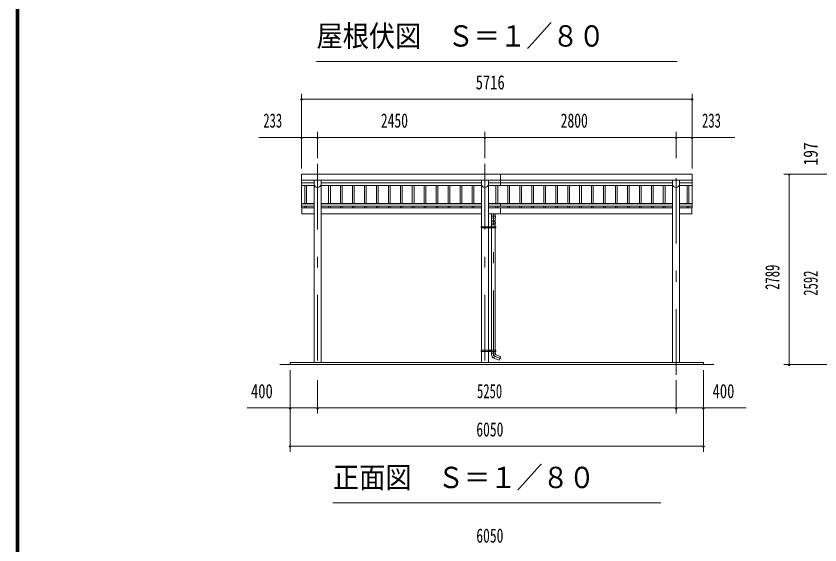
# Model space of a CAD drawing. Units: millimetres, scale not verified. Extents: x -35377 to 35394, y -16800 to 16800.
# Drawn here: x -11326 to 443, y 1535 to 9275 of the extents above; entities that cross this region are included whole.
import ezdxf
from ezdxf.enums import TextEntityAlignment as Align

# ---------------------------------------------------------------- set-up
doc = ezdxf.new("R2010")
doc.units = ezdxf.units.MM
doc.header["$LTSCALE"] = 80
doc.linetypes.add('USER3', pattern=[24, 12, -5, 2, -5])
for name, color, linetype, lineweight in [('0-2_1-08BOLD', 7, 'Continuous', 18), ('0-3_1-28CENTER', 3, 'USER3', 18), ('0-4_1-48THIN', 4, 'Continuous', 18), ('0-5_1-58DIM', 3, 'Continuous', 18), ('0-C_F-F1PAPER', 5, 'Continuous', 18)]:
    doc.layers.add(name, color=color, linetype=linetype, lineweight=lineweight)
doc.styles.add('ＭＳ ゴシック', font='')
doc.styles.get('ＭＳ ゴシック').set_extended_font_data('MS Gothic')

msp = doc.modelspace()

# ---------------------------------------------------------------- linework, layer by layer
at = {"layer": '0-2_1-08BOLD'}
for p, q in [((-4232.43, 6794.38), (-4232.43, 6963.33)), ((-1429.43, 6872.54), (-7145.43, 6872.54)), ((-7145.43, 6833.46), (-6963.23, 6833.46)), ((-6963.23, 6872.12), (-6963.23, 4204.33)), ((-6861.63, 4204.33), (-6861.63, 6872.12)), ((-6861.63, 6833.46), (-4513.23, 6833.46)), ((-4513.23, 6872.12), (-4513.23, 6190.33)), ((-4411.63, 6190.33), (-4411.63, 6872.12)), ((-4411.63, 6833.46), (-1713.23, 6833.46)), ((-1713.23, 6872.12), (-1713.23, 4204.33)), ((-1611.63, 4204.33), (-1611.63, 6872.12)), ((-1611.63, 6833.46), (-1429.43, 6833.46)), ((-6963.23, 6794.38), (-7145.43, 6794.38)), ((-4513.23, 6794.38), (-6861.63, 6794.38)), ((-1713.23, 6794.38), (-4411.63, 6794.38)), ((-1429.43, 6794.38), (-1611.63, 6794.38)), ((-6963.23, 6534.23), (-7145.43, 6534.23)), ((-7145.43, 6524.84), (-6963.23, 6524.84)), ((-6963.22, 6495.21), (-7145.43, 6495.21)), ((-6861.63, 6534.23), (-4513.23, 6534.23)), ((-4513.23, 6524.84), (-6861.63, 6524.84)), ((-6861.63, 6495.21), (-4513.23, 6495.21)), ((-4411.63, 6534.23), (-1713.23, 6534.23)), ((-1713.23, 6524.84), (-4411.63, 6524.84)), ((-4411.63, 6495.21), (-1713.23, 6495.21)), ((-4232.43, 6495.21), (-4232.43, 6534.23)), ((-1429.43, 6534.23), (-1611.63, 6534.23)), ((-1611.63, 6524.84), (-1429.43, 6524.84)), ((-1429.43, 6495.21), (-1611.63, 6495.21)), ((-4513.23, 6468.03), (-6861.63, 6468.03)), ((-6861.63, 6382.17), (-4513.23, 6382.17)), ((-1713.23, 6468.03), (-4411.63, 6468.03)), ((-4411.63, 6382.17), (-1713.23, 6382.17)), ((-4365.67, 6345.05), (-4365.67, 6382.17)), ((-4310.67, 6382.17), (-4310.67, 6345.05)), ((-4232.43, 6382.17), (-4232.43, 6468.03)), ((-1611.63, 6468.03), (-1429.43, 6468.03)), ((-4513.23, 6174.33), (-4513.23, 4382.93)), ((-4411.63, 4382.93), (-4411.63, 6174.33)), ((-4410.03, 6174.33), (-4410.03, 6190.33)), ((-4367.27, 6174.33), (-4367.27, 6190.33)), ((-4310.67, 6217.64), (-4365.67, 6217.64)), ((-4365.67, 4382.93), (-4365.67, 6174.33)), ((-4310.67, 6174.33), (-4310.67, 4382.93)), ((-4309.07, 6190.33), (-4309.07, 6174.33)), ((-4302.97, 6182.33), (-4309.07, 6182.33)), ((-4513.23, 4366.93), (-4513.23, 4204.33)), ((-4411.63, 4204.33), (-4411.63, 4366.93)), ((-4410.03, 4366.93), (-4410.03, 4382.93)), ((-4367.27, 4366.93), (-4367.27, 4382.93)), ((-4365.67, 4341.46), (-4365.67, 4366.93)), ((-4310.67, 4366.93), (-4310.67, 4341.46)), ((-4309.07, 4382.93), (-4309.07, 4366.93)), ((-4309.07, 4374.93), (-4302.97, 4374.93)), ((-4329.48, 4267.78), (-4310.67, 4319.46)), ((-1112.43, 4174.33), (-7462.43, 4174.33)), ((-7312.42, 4204.33), (-7312.42, 4174.33))]:
    msp.add_line(p, q, dxfattribs=at)
for points in [[(-7145.43, 6963.33), (-7145.43, 6468.03), (-6963.22, 6468.03)], [(-1429.43, 6468.03), (-1429.43, 6963.33), (-7145.43, 6963.33)], [(-7140.43, 6468.03), (-7140.43, 6382.17), (-6963.22, 6382.17)], [(-1611.63, 6382.17), (-1434.43, 6382.17), (-1434.43, 6468.03)], [(-4365.67, 6259.52), (-4365.67, 6295.38), (-4367.67, 6345.05), (-4308.67, 6345.05), (-4310.67, 6295.38), (-4310.67, 6259.52)], [(-4365.67, 6190.33), (-4365.67, 6224.58), (-4367.66, 6250.55)], [(-4308.67, 6250.42), (-4310.67, 6224.58), (-4310.67, 6190.33)], [(-4514.83, 4382.93), (-4514.83, 4366.93), (-4302.97, 4366.93)], [(-4302.97, 4366.93), (-4302.97, 4382.93), (-4514.83, 4382.93)], [(-4309.17, 4341.46), (-4367.17, 4341.46), (-4365.41, 4315.67)], [(-4309.17, 4341.46), (-4310.67, 4319.46), (-4234.68, 4291.8), (-4253.49, 4240.12), (-4329.2, 4267.68)], [(-7312.42, 4204.33), (-1262.43, 4204.33), (-1262.43, 4174.33)]]:
    msp.add_lwpolyline(points, dxfattribs=at)
for points in [[(-4514.83, 6190.33), (-4514.83, 6174.33), (-4302.97, 6174.33), (-4302.97, 6190.33)], [(-4383.65, 6185.22), (-4388.65, 6188.11), (-4393.65, 6185.22), (-4393.65, 6179.45), (-4388.65, 6176.56), (-4383.65, 6179.45)], [(-4383.65, 4377.82), (-4383.65, 4372.04), (-4388.65, 4369.16), (-4393.65, 4372.04), (-4393.65, 4377.82), (-4388.65, 4380.7)]]:
    msp.add_lwpolyline(points, close=True, dxfattribs=at)
for centre, radius in [((-4388.65, 6182.33), 6.25), ((-4388.65, 6182.33), 4.9), ((-4388.65, 4374.93), 6.25), ((-4388.65, 4374.93), 4.9)]:
    msp.add_circle(centre, radius, dxfattribs=at)
for centre, radius, start, end in [((-6912.43, 6817.13), 50.8, 180, 0), ((-4462.43, 6817.13), 50.8, 180, 0), ((-1662.43, 6817.13), 50.8, 180, 0), ((-4338.17, 6248.71), 29.55, 3.56303, 176.43697), ((-4338.17, 6295.68), 27.55, 3.55867, 176.44133), ((-4338.17, 6257.21), 27.55, 3.55867, 176.44133), ((-4338.17, 6223.6), 27.55, 3.55867, 176.44133), ((-4310.54, 4319.42), 55, 183.90576, 250.16731)]:
    msp.add_arc(centre, radius, start, end, dxfattribs=at)
at = {"layer": '0-3_1-28CENTER'}
for p, q in [((-6912.43, 7113.33), (-6912.43, 4024.33)), ((-4462.43, 7113.33), (-4462.43, 4024.33)), ((-1662.43, 4024.33), (-1662.43, 7113.33)), ((-4338.17, 4300.21), (-4338.17, 6382.17)), ((-4376.14, 6182.33), (-4401.15, 6182.33)), ((-4388.65, 6194.83), (-4388.65, 6169.83)), ((-4401.15, 4374.93), (-4376.14, 4374.93)), ((-4388.65, 4387.43), (-4388.65, 4362.43)), ((-4338.18, 4300.21), (-4225.3, 4259.12))]:
    msp.add_line(p, q, dxfattribs=at)
at = {"layer": '0-4_1-48THIN'}
for p, q in [((-7099.93, 6534.23), (-7099.93, 6794.38)), ((-7074.93, 6794.38), (-7074.93, 6534.23)), ((-6749.92, 6794.38), (-6749.92, 6534.23)), ((-6724.92, 6534.23), (-6724.92, 6794.38)), ((-6574.92, 6534.23), (-6574.92, 6794.38)), ((-6549.92, 6794.38), (-6549.92, 6534.23)), ((-6399.92, 6794.38), (-6399.92, 6534.23)), ((-6374.92, 6534.23), (-6374.92, 6794.38)), ((-6224.92, 6534.23), (-6224.92, 6794.38)), ((-6199.93, 6794.38), (-6199.93, 6534.23)), ((-6049.92, 6794.38), (-6049.92, 6534.23)), ((-6024.92, 6534.23), (-6024.92, 6794.38)), ((-5874.93, 6534.23), (-5874.93, 6794.38)), ((-5849.92, 6794.38), (-5849.92, 6534.23)), ((-5699.92, 6794.38), (-5699.92, 6534.23)), ((-5674.93, 6534.23), (-5674.93, 6794.38)), ((-5524.93, 6534.23), (-5524.93, 6794.38)), ((-5499.92, 6794.38), (-5499.92, 6534.23)), ((-5349.93, 6794.38), (-5349.93, 6534.23)), ((-5324.92, 6534.23), (-5324.92, 6794.38)), ((-5174.92, 6534.23), (-5174.92, 6794.38)), ((-5149.93, 6794.38), (-5149.93, 6534.23)), ((-4999.93, 6794.38), (-4999.93, 6534.23)), ((-4974.93, 6534.23), (-4974.93, 6794.38)), ((-4824.93, 6534.23), (-4824.93, 6794.38)), ((-4799.93, 6794.38), (-4799.93, 6534.23)), ((-4649.93, 6794.38), (-4649.93, 6534.23)), ((-4624.93, 6534.23), (-4624.93, 6794.38)), ((-4299.93, 6534.23), (-4299.93, 6794.38)), ((-4274.93, 6794.38), (-4274.93, 6534.23)), ((-4124.93, 6794.38), (-4124.93, 6534.23)), ((-4099.93, 6534.23), (-4099.93, 6794.38)), ((-3949.93, 6534.23), (-3949.93, 6794.38)), ((-3924.93, 6794.38), (-3924.93, 6534.23)), ((-3774.93, 6794.38), (-3774.93, 6534.23)), ((-3749.93, 6534.23), (-3749.93, 6794.38)), ((-3599.93, 6534.23), (-3599.93, 6794.38)), ((-3574.93, 6794.38), (-3574.93, 6534.23)), ((-3424.92, 6794.38), (-3424.92, 6534.23)), ((-3399.92, 6534.23), (-3399.92, 6794.38)), ((-3249.93, 6534.23), (-3249.93, 6794.38)), ((-3224.93, 6794.38), (-3224.93, 6534.23)), ((-3074.92, 6794.38), (-3074.92, 6534.23)), ((-3049.92, 6534.23), (-3049.92, 6794.38)), ((-2899.93, 6534.23), (-2899.93, 6794.38)), ((-2874.92, 6794.38), (-2874.92, 6534.23)), ((-2724.93, 6794.38), (-2724.93, 6534.23)), ((-2699.93, 6534.23), (-2699.93, 6794.38)), ((-2549.93, 6534.23), (-2549.93, 6794.38)), ((-2524.93, 6794.38), (-2524.93, 6534.23)), ((-2374.93, 6794.38), (-2374.93, 6534.23)), ((-2349.92, 6534.23), (-2349.92, 6794.38)), ((-2199.93, 6534.23), (-2199.93, 6794.38)), ((-2174.93, 6794.38), (-2174.93, 6534.23)), ((-2024.93, 6794.38), (-2024.93, 6534.23)), ((-1999.93, 6534.23), (-1999.93, 6794.38)), ((-1849.93, 6534.23), (-1849.93, 6794.38)), ((-1824.93, 6794.38), (-1824.93, 6534.23)), ((-1499.93, 6794.38), (-1499.93, 6534.23)), ((-1474.93, 6534.23), (-1474.93, 6794.38)), ((-7099.93, 6468.03), (-7099.93, 6495.21)), ((-7074.93, 6495.21), (-7074.93, 6468.03)), ((-6749.92, 6495.21), (-6749.92, 6468.03)), ((-6724.92, 6468.03), (-6724.92, 6495.21)), ((-6574.92, 6468.03), (-6574.92, 6495.21)), ((-6549.92, 6495.21), (-6549.92, 6468.03)), ((-6399.92, 6495.21), (-6399.92, 6468.03)), ((-6374.92, 6468.03), (-6374.92, 6495.21)), ((-6224.92, 6468.03), (-6224.92, 6495.21)), ((-6199.93, 6495.21), (-6199.93, 6468.03)), ((-6049.92, 6495.21), (-6049.92, 6468.03)), ((-6024.92, 6468.03), (-6024.92, 6495.21)), ((-5874.93, 6468.03), (-5874.93, 6495.21)), ((-5849.92, 6495.21), (-5849.92, 6468.03)), ((-5699.92, 6495.21), (-5699.92, 6468.03)), ((-5674.93, 6468.03), (-5674.93, 6495.21)), ((-5524.93, 6468.03), (-5524.93, 6495.21)), ((-5499.92, 6495.21), (-5499.92, 6468.03)), ((-5349.93, 6495.21), (-5349.93, 6468.03)), ((-5324.92, 6468.03), (-5324.92, 6495.21)), ((-5174.92, 6468.03), (-5174.92, 6495.21)), ((-5149.93, 6495.21), (-5149.93, 6468.03)), ((-4999.93, 6495.21), (-4999.93, 6468.03)), ((-4974.93, 6468.03), (-4974.93, 6495.21)), ((-4824.93, 6468.03), (-4824.93, 6495.21)), ((-4799.93, 6495.21), (-4799.93, 6468.03)), ((-4649.93, 6495.21), (-4649.93, 6468.03)), ((-4624.93, 6468.03), (-4624.93, 6495.21)), ((-4299.93, 6468.03), (-4299.93, 6495.21)), ((-4274.93, 6495.21), (-4274.93, 6468.03)), ((-4124.93, 6495.21), (-4124.93, 6468.03)), ((-4099.93, 6468.03), (-4099.93, 6495.21)), ((-3949.93, 6468.03), (-3949.93, 6495.21)), ((-3924.93, 6495.21), (-3924.93, 6468.03)), ((-3774.93, 6495.21), (-3774.93, 6468.03)), ((-3749.93, 6468.03), (-3749.93, 6495.21)), ((-3599.93, 6468.03), (-3599.93, 6495.21)), ((-3574.93, 6495.21), (-3574.93, 6468.03)), ((-3424.92, 6495.21), (-3424.92, 6468.03)), ((-3399.92, 6468.03), (-3399.92, 6495.21)), ((-3249.93, 6468.03), (-3249.93, 6495.21)), ((-3224.93, 6495.21), (-3224.93, 6468.03)), ((-3074.92, 6495.21), (-3074.92, 6468.03)), ((-3049.92, 6468.03), (-3049.92, 6495.21)), ((-2899.93, 6468.03), (-2899.93, 6495.21)), ((-2874.92, 6495.21), (-2874.92, 6468.03)), ((-2724.93, 6495.21), (-2724.93, 6468.03)), ((-2699.93, 6468.03), (-2699.93, 6495.21)), ((-2549.93, 6468.03), (-2549.93, 6495.21)), ((-2524.93, 6495.21), (-2524.93, 6468.03)), ((-2374.93, 6495.21), (-2374.93, 6468.03)), ((-2349.92, 6468.03), (-2349.92, 6495.21)), ((-2199.93, 6468.03), (-2199.93, 6495.21)), ((-2174.93, 6495.21), (-2174.93, 6468.03)), ((-2024.93, 6495.21), (-2024.93, 6468.03)), ((-1999.93, 6468.03), (-1999.93, 6495.21)), ((-1849.93, 6468.03), (-1849.93, 6495.21)), ((-1824.93, 6495.21), (-1824.93, 6468.03)), ((-1499.93, 6495.21), (-1499.93, 6468.03)), ((-1474.93, 6468.03), (-1474.93, 6495.21))]:
    msp.add_line(p, q, dxfattribs=at)
at = {"layer": '0-5_1-58DIM'}
for p, q in [((-6927.43, 8611.48), (-1647.43, 8611.48)), ((-7145.43, 8139.33), (-7145.43, 7043.33)), ((-1429.43, 8139.33), (-1429.43, 7043.33)), ((-7129.43, 8059.33), (-7161.43, 8059.33)), ((-7145.43, 8059.33), (-1429.43, 8059.33)), ((-1413.43, 8059.33), (-1445.43, 8059.33)), ((-6912.43, 7579.33), (-6912.43, 7193.33)), ((-4462.43, 7579.33), (-4462.43, 7193.33)), ((-1662.43, 7193.33), (-1662.43, 7579.33)), ((-7145.43, 7499.33), (-7773.43, 7499.33)), ((-7129.43, 7499.33), (-7161.43, 7499.33)), ((-7145.43, 7499.33), (-6912.43, 7499.33)), ((-6896.43, 7499.33), (-6928.43, 7499.33)), ((-6912.43, 7499.33), (-4462.43, 7499.33)), ((-4446.43, 7499.33), (-4478.43, 7499.33)), ((-4462.43, 7499.33), (-1662.43, 7499.33)), ((-1646.43, 7499.33), (-1678.43, 7499.33)), ((-1662.43, 7499.33), (-1429.43, 7499.33)), ((-1413.43, 7499.33), (-1445.43, 7499.33)), ((-1429.43, 7499.33), (-801.43, 7499.33)), ((-87.43, 6963.33), (1164.29, 6963.33)), ((8.57, 6963.33), (-23.43, 6963.33)), ((-7.43, 4174.33), (-7.43, 6963.33)), ((1152.57, 4174.33), (-87.43, 4174.33)), ((8.57, 4174.33), (-23.43, 4174.33)), ((-7312.42, 2899.33), (-7312.42, 4094.33)), ((-1262.43, 2899.33), (-1262.43, 4094.33)), ((-6912.43, 3944.33), (-6912.43, 3459.34)), ((-1662.43, 3459.34), (-1662.43, 3944.33)), ((-7312.43, 3539.33), (-7940.43, 3539.33)), ((-7296.42, 3539.34), (-7328.42, 3539.34)), ((-7312.42, 3539.34), (-6912.43, 3539.34)), ((-6896.43, 3539.34), (-6928.43, 3539.34)), ((-6912.43, 3539.34), (-1662.43, 3539.34)), ((-1646.43, 3539.34), (-1678.43, 3539.34)), ((-1662.43, 3539.34), (-1262.43, 3539.34)), ((-1246.43, 3539.34), (-1278.43, 3539.34)), ((-634.43, 3539.33), (-1262.43, 3539.33)), ((-7296.42, 2979.33), (-7328.42, 2979.33)), ((-7312.42, 2979.33), (-1262.43, 2979.33)), ((-1246.43, 2979.33), (-1278.43, 2979.33)), ((-1887.43, 2149.33), (-6687.43, 2149.33))]:
    msp.add_line(p, q, dxfattribs=at)
for centre in [(-7145.43, 8059.33), (-1429.43, 8059.33), (-7145.43, 7499.33), (-6912.43, 7499.33), (-4462.43, 7499.33), (-1662.43, 7499.33), (-1429.43, 7499.33), (-7.43, 6963.33), (-7.43, 4174.33), (-7312.42, 3539.34), (-6912.43, 3539.34), (-1662.43, 3539.34), (-1262.43, 3539.34), (-7312.42, 2979.33), (-1262.43, 2979.33)]:
    msp.add_arc(centre, 16, 180, 0, dxfattribs=at)
at = {"layer": '0-C_F-F1PAPER'}
for points in [[(34593.96, -16000), (-11326.04, -16000), (-11326.04, 16160), (34593.96, 16160)], [(34589.95, -15996), (-11322.04, -15996), (-11322.04, 16156), (34589.95, 16156)], [(34585.96, -15992), (34585.96, 16152), (-11318.04, 16152), (-11318.04, -15992)], [(34581.95, -15988), (-11314.04, -15988), (-11314.04, 16148), (34581.95, 16148)], [(34577.96, -15984), (34577.96, 16144), (-11310.04, 16144), (-11310.04, -15984)], [(34573.96, -15980), (-11306.04, -15980), (-11306.04, 16140), (34573.96, 16140)], [(34569.95, -15976), (34569.95, 16136), (-11302.04, 16136), (-11302.04, -15976)], [(34565.96, -15972), (-11298.04, -15972), (-11298.04, 16132), (34565.96, 16132)], [(34561.95, -15968), (-11294.04, -15968), (-11294.04, 16128), (34561.95, 16128)], [(34557.96, -15964), (-11290.04, -15964), (-11290.04, 16124), (34557.96, 16124)], [(34553.96, -15960), (34553.96, 16120), (-11286.04, 16120), (-11286.04, -15960)]]:
    msp.add_lwpolyline(points, close=True, dxfattribs=at)

# ---------------------------------------------------------------- texts
at = {"layer": '0-5_1-58DIM', "color": 7, "style": 'ＭＳ ゴシック'}
for s, height, width, p in [('屋根伏図\u3000Ｓ＝１／８０', 312.6, 0.9, (-6927.43, 8734.11)), ('5716', 208.4, 0.75, (-4596.89, 8139.33)), ('233', 208.4, 0.65, (-7706.51, 7579.33)), ('2450', 208.4, 0.7, (-5985.04, 7579.33)), ('2800', 208.4, 0.7, (-3352.46, 7579.33)), ('233', 208.4, 0.65, (-1282.51, 7579.33)), ('400', 208.4, 0.75, (-7886.62, 3619.34)), ('5250', 208.4, 0.65, (-4577.58, 3619.34)), ('400', 208.4, 0.75, (-1128.63, 3619.34)), ('6050', 208.4, 0.7, (-4587.88, 3059.33)), ('正面図\u3000Ｓ＝１／８０', 312.6, 0.9, (-6687.43, 2271.97)), ('6050', 208.4, 0.7, (-4587.89, 1505.04))]:
    msp.add_text(s, height=height, dxfattribs=dict(at, width=width)).set_placement(p, align=Align.BOTTOM_LEFT)
for s, width, p in [('197', 0.8, (472.57, 7087.52)), ('2789', 0.65, (-87.43, 5268.14)), ('2592', 0.65, (472.57, 5181.62))]:
    msp.add_text(s, height=208.4, rotation=90, dxfattribs=dict(at, width=width)).set_placement(p, align=Align.BOTTOM_LEFT)

doc.saveas('drawing.dxf')
